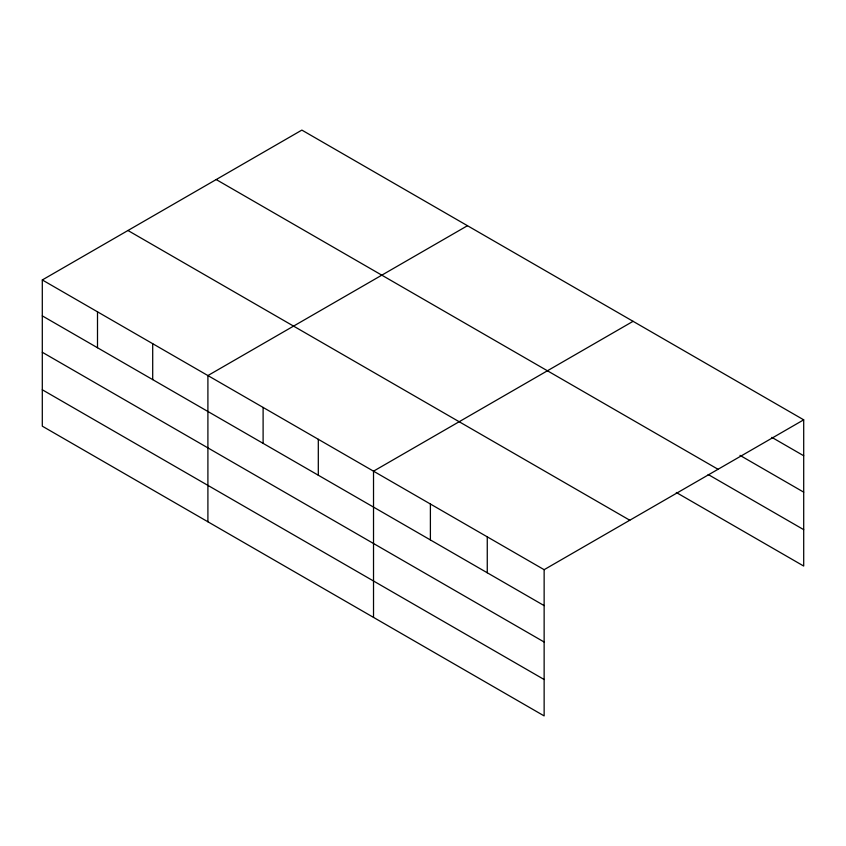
<?xml version="1.0" encoding="UTF-8"?>
<svg xmlns="http://www.w3.org/2000/svg" width="846" height="846" viewBox="0 0 846 846"><rect width="100%" height="100%" fill="white"/><g stroke="black" fill="none" stroke-linecap="round" stroke-linejoin="round"><path stroke-width="1.27" d="M42.3 279.952L544.137 569.686L544.137 715.906L42.3 426.173L42.3 279.952L301.863 130.094L803.7 419.828L803.7 566.048L676.303 492.499M467.468 225.713L207.905 375.561L207.905 521.781M633.072 321.321L373.52 471.18L373.52 617.39M544.137 569.686L803.7 419.828M771.848 437.361L803.7 455.751M739.996 455.37L803.7 492.15M216.206 179.553L718.043 469.287M708.144 474.49L803.7 529.649M127.958 230.503L629.794 520.237M42.3 315.875L544.137 605.609M42.3 352.274L544.137 642.008M42.3 389.773L544.137 679.507M487.264 536.85L487.264 572.774M430.392 504.015L430.392 539.938M318.308 439.307L318.308 475.23M263.106 407.434L263.106 443.357M152.703 343.698L152.703 379.611M97.502 311.825L97.502 347.748"/></g></svg>
